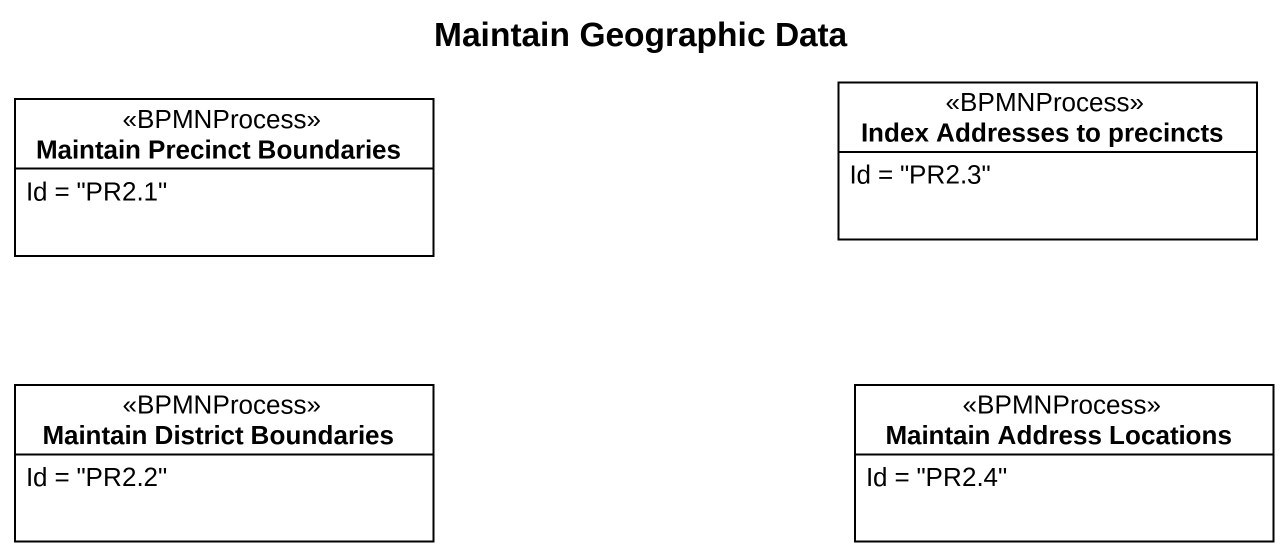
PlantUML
@startuml
title Maintain Geographic Data
hide circle
hide empty members
class "Index Addresses to precincts" as Index_Addresses_to_precincts <<BPMNProcess>> {
  Id = "PR2.3"
}
class "Maintain Precinct Boundaries" as Maintain_Precinct_Boundaries <<BPMNProcess>> {
  Id = "PR2.1"
}
class "Maintain District Boundaries" as Maintain_District_Boundaries <<BPMNProcess>> {
  Id = "PR2.2"
}
class "Maintain Address Locations" as Maintain_Address_Locations <<BPMNProcess>> {
  Id = "PR2.4"
}
@enduml
